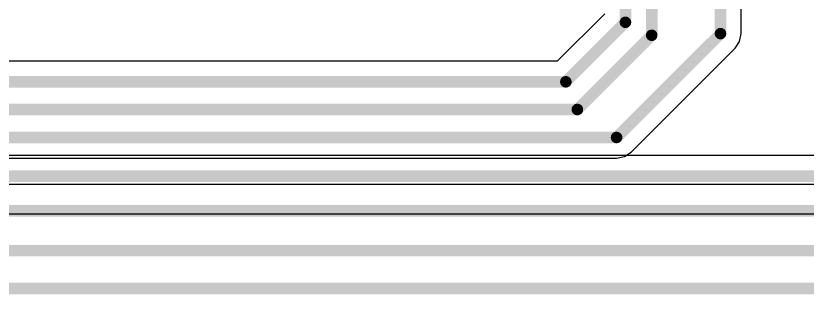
# Model space of a CAD drawing. Header units: inches. Extents: x 0 to 5032, y 0 to 5323.
# Drawn here: x 140.1 to 154.02, y 61.56 to 66.46 of the extents above; entities that cross this region are included whole.
import ezdxf

# ---------------------------------------------------------------- set-up
doc = ezdxf.new("R2010")
doc.units = ezdxf.units.IN
for name, color, linetype in [('Bottom Layer', 5, 'Continuous'), ('Layer 2', 76, 'Continuous'), ('Top Layer', 1, 'Continuous')]:
    doc.layers.add(name, color=color, linetype=linetype)

msp = doc.modelspace()

# ---------------------------------------------------------------- linework, layer by layer
at = {"layer": 'Bottom Layer'}
msp.add_line((154.54, 63.997), (133.865, 63.997), dxfattribs=at)
for points in [[(133.865, 63.634, 0.203, 0.203, 0), (154.69, 63.634, 0.203, 0.203, 0)], [(134.118, 63.023, 0.203, 0.203, 0), (154.943, 63.023, 0.203, 0.203, 0)], [(134.408, 62.323, 0.203, 0.203, 0), (155.233, 62.323, 0.203, 0.203, 0)], [(134.683, 61.658, 0.203, 0.203, 0), (155.508, 61.658, 0.203, 0.203, 0)]]:
    msp.add_lwpolyline(points, format="xyseb", dxfattribs=at)
at = {"layer": 'Layer 2'}
for p, q in [((164.962, 63.487), (105.969, 63.487)), ((105.969, 62.969), (165.166, 62.969))]:
    msp.add_line(p, q, dxfattribs=at)
at = {"layer": 'Top Layer'}
for p, q in [((152.856, 66.144), (152.856, 70.501)), ((150.459, 66.494), (149.623, 65.658)), ((152.829, 66.006), (152.856, 66.144)), ((152.856, 66.144), (152.856, 66.144)), ((152.75, 65.888), (152.829, 66.006)), ((150.922, 64.06), (152.75, 65.888)), ((152.75, 65.888), (152.75, 65.888)), ((149.623, 65.658), (137.799, 65.658)), ((150.804, 63.981), (150.922, 64.06)), ((116.587, 63.954), (150.666, 63.954)), ((150.666, 63.954), (150.804, 63.981)), ((150.666, 63.954), (150.666, 63.954))]:
    msp.add_line(p, q, dxfattribs=at)
for points in [[(152.494, 66.144, 0.203, 0.203, 0), (152.494, 70.501, 0.203, 0.203, 0)], [(150.821, 66.344, 0.203, 0.203, 0), (150.821, 69.046, 0.203, 0.203, 0)], [(151.284, 66.115, 0.203, 0.203, 0), (151.284, 69.004, 0.203, 0.203, 0)], [(149.773, 65.296, 0.203, 0.203, 0), (150.821, 66.344, 0.203, 0.203, 0)], [(149.976, 64.808, 0.203, 0.203, 0), (151.284, 66.115, 0.203, 0.203, 0)], [(150.666, 64.316, 0.203, 0.203, 0), (152.494, 66.144, 0.203, 0.203, 0)], [(117.394, 65.296, 0.203, 0.203, 0), (149.773, 65.296, 0.203, 0.203, 0)], [(117.191, 64.808, 0.203, 0.203, 0), (149.976, 64.808, 0.203, 0.203, 0)], [(116.587, 64.316, 0.203, 0.203, 0), (150.666, 64.316, 0.203, 0.203, 0)]]:
    msp.add_lwpolyline(points, format="xyseb", dxfattribs=at)
for points in [[(150.771, 66.344, 0.102, 0.102, 1), (150.872, 66.344, 0.102, 0.102, 1)], [(150.771, 66.344, 0.102, 0.102, 1), (150.872, 66.344, 0.102, 0.102, 1)], [(151.233, 66.115, 0.102, 0.102, 1), (151.334, 66.115, 0.102, 0.102, 1)], [(151.233, 66.115, 0.102, 0.102, 1), (151.334, 66.115, 0.102, 0.102, 1)], [(152.443, 66.144, 0.102, 0.102, 1), (152.544, 66.144, 0.102, 0.102, 1)], [(152.443, 66.144, 0.102, 0.102, 1), (152.544, 66.144, 0.102, 0.102, 1)], [(149.723, 65.296, 0.102, 0.102, 1), (149.824, 65.296, 0.102, 0.102, 1)], [(149.723, 65.296, 0.102, 0.102, 1), (149.824, 65.296, 0.102, 0.102, 1)], [(149.925, 64.808, 0.102, 0.102, 1), (150.027, 64.808, 0.102, 0.102, 1)], [(149.925, 64.808, 0.102, 0.102, 1), (150.027, 64.808, 0.102, 0.102, 1)], [(150.615, 64.316, 0.102, 0.102, 1), (150.716, 64.316, 0.102, 0.102, 1)], [(150.615, 64.316, 0.102, 0.102, 1), (150.716, 64.316, 0.102, 0.102, 1)]]:
    msp.add_lwpolyline(points, format="xyseb", close=True, dxfattribs=at)

doc.saveas('drawing.dxf')
